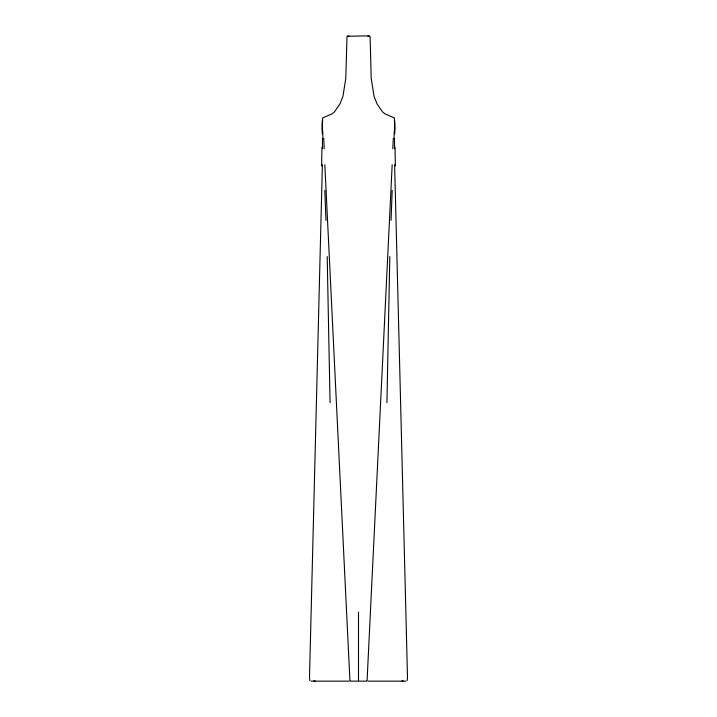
<?xml version="1.0" encoding="UTF-8"?>
<svg xmlns="http://www.w3.org/2000/svg" width="717" height="717" viewBox="0 0 717 717"><rect width="100%" height="100%" fill="white"/><g stroke="black" fill="none" stroke-linecap="round" stroke-linejoin="round"><path stroke-width="1.08" d="M394.511 148.751L394.538 138.435M394.735 130.216L394.386 117.929L384.778 113.761L382.493 111.798L377.07 103.929L374.068 96.436L371.209 78.386L370.115 36.701L368.977 35.85L347.001 36.253L345.791 78.386L342.932 96.436L339.93 103.929L334.507 111.798L332.222 113.761L322.623 117.92L322.265 130.216M322.354 121.872L322.22 133.828M394.556 129.168L394.637 119.909M394.269 130.799L394.036 138.524M386.938 402.613L389.806 256.543M321.637 165.851L321.96 147.272M322.381 164.731L309.502 677.242L309.878 680.675M392.199 190.364L391.034 220.424M392.808 148.751L393.274 138.435M392.172 164.731L367.077 680.675M367.946 36.262L368.977 35.85M407.122 680.675L407.498 677.242L394.619 164.731M403.133 680.836L401.654 681.15M311.124 681.15L348.847 681.15M350.192 681.15L366.808 681.15M368.153 681.15L405.876 681.15M315.346 681.15L313.867 680.836M348.023 35.85L349.054 36.262M349.923 680.675L324.828 164.731M325.966 220.424L324.801 190.364M323.726 138.435L324.192 148.751M322.964 138.524L322.731 130.799M327.194 256.543L330.062 402.613M395.04 147.272L395.363 165.851M322.363 119.909L322.444 129.168M394.78 133.828L394.646 121.872M322.462 138.435L322.489 148.751M358.5 612.139L358.5 680.469"/></g></svg>
